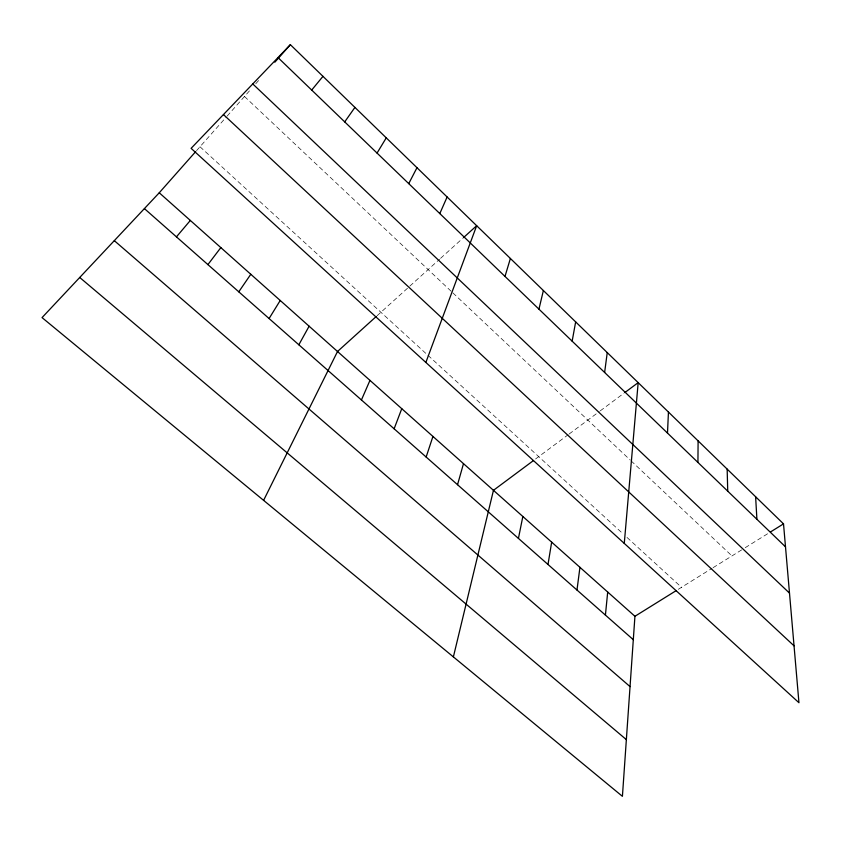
<?xml version="1.0" encoding="UTF-8"?>
<svg xmlns="http://www.w3.org/2000/svg" width="841" height="841" viewBox="0 0 841 841"><rect width="100%" height="100%" fill="white"/><g stroke="black" fill="none" stroke-linecap="round" stroke-linejoin="round"><path stroke-width="0.63" stroke-dasharray="4.21 3.15" d="M196.552 150.644L226.25 117.088M227.123 116.111L251.438 88.631M255.79 83.722L260.132 78.812M377.083 315.732L439.622 259.196M440.579 258.324L462.476 238.539M535.58 458.976L568.127 434.755M569.168 433.988L599.223 411.617M600.253 410.85L623.885 393.262M678.298 589.31L711.97 568.369M713.084 567.675L744.138 548.364M745.242 547.67L768.285 533.341M199.99 146.755L427.039 354.481M427.985 355.344L623.202 533.951M627.018 537.452L681.515 587.312M244.489 96.484L451.932 291.995M452.879 292.889L630.161 459.974M631.107 460.868L731.964 555.933"/><path stroke-width="1.26" d="M697.935 462.424L698.104 440.884M667.491 433.083L668.448 412.058M159.254 192.778L634.934 616.285L622.414 796.332L42.05 317.604L159.254 192.778L195.69 151.611M624.274 543.402L638.172 382.634L624.905 392.505M605.415 615.107L607.696 592.032M604.626 372.468L607.244 352.589M576.979 590.035L579.943 567.328M547.996 564.479L551.664 542.151M572.153 341.162L575.654 321.893M518.434 538.408L522.839 516.49M538.944 309.152L543.381 290.523M453.383 656.905L493.457 490.324L533.499 460.532M457.536 484.71L463.496 463.643M504.999 276.416L510.392 258.471M426.145 457.041L432.936 436.437M425.861 362.45L476.668 225.703L463.423 237.688M394.124 428.794L401.767 408.694M361.43 399.969L369.966 380.374M439.811 213.572L447.118 196.983M263.601 500.363L337.525 351.485L376.127 316.594M408.747 183.622L416.978 167.706M298.839 344.778L309.12 326.203M377.052 153.073L386.261 137.85M269.088 318.539L280.221 300.479M238.781 291.816L250.797 274.282M344.705 121.892L354.923 107.406M207.906 264.6L220.836 247.601M311.696 90.061L322.965 76.352M176.452 236.857L190.329 220.447M274.839 62.202L290.355 44.668L783.518 523.869L798.95 702.719L191.107 148.342L290.355 44.668M634.934 616.285L676.153 590.645M770.461 531.985L783.518 523.869M79.727 277.477L626.356 739.617M114.302 240.652L630.046 686.603M144.4 208.6L633.305 639.696M223.443 114.565L794.041 645.835M252.763 83.932L789.489 593.115M278.003 57.577L785.494 546.85M755.617 496.768L756.911 519.296M727.16 469.11L727.728 491.155"/></g></svg>
